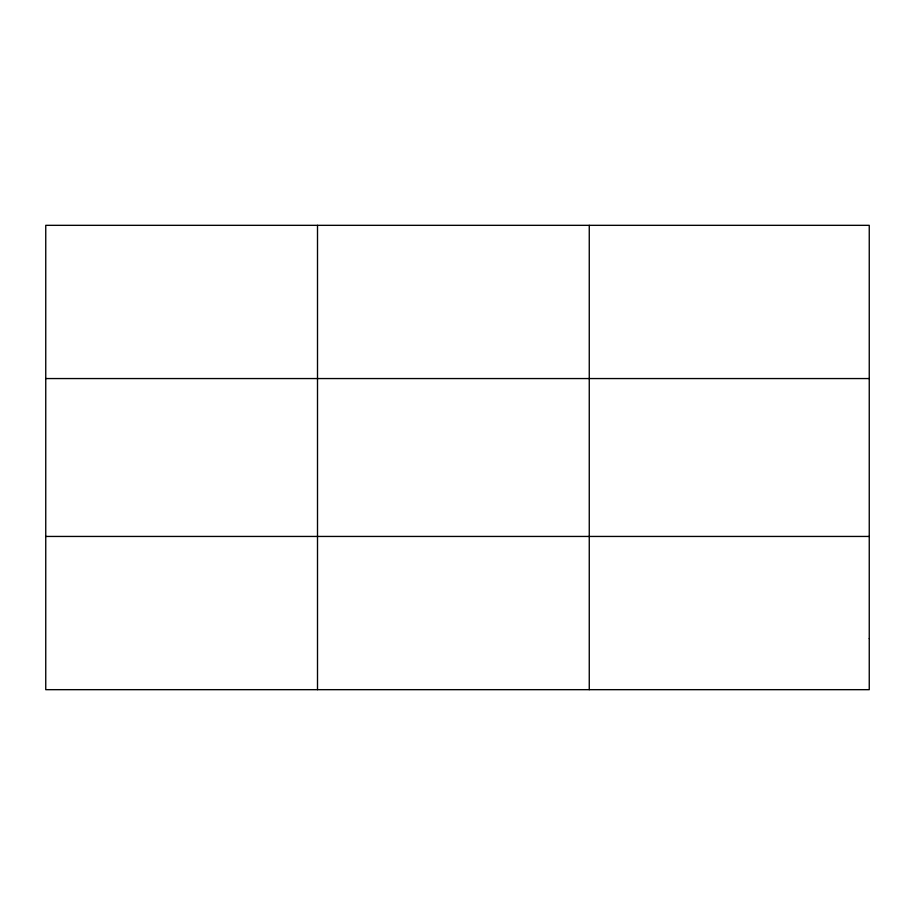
<?xml version="1.0" encoding="UTF-8"?>
<svg xmlns="http://www.w3.org/2000/svg" width="915" height="915" viewBox="0 0 915 915"><rect width="100%" height="100%" fill="white"/><g stroke="black" fill="none" stroke-linecap="round" stroke-linejoin="round"><path stroke-width="1.37" d="M317.505 225.33L317.505 689.67M589.26 225.33L589.26 689.67M45.75 378.558L869.25 378.558M45.75 536.442L869.25 536.442M869.25 638.59L869.25 689.67L45.75 689.67L45.75 225.33L869.25 225.33L869.25 638.59"/></g></svg>
